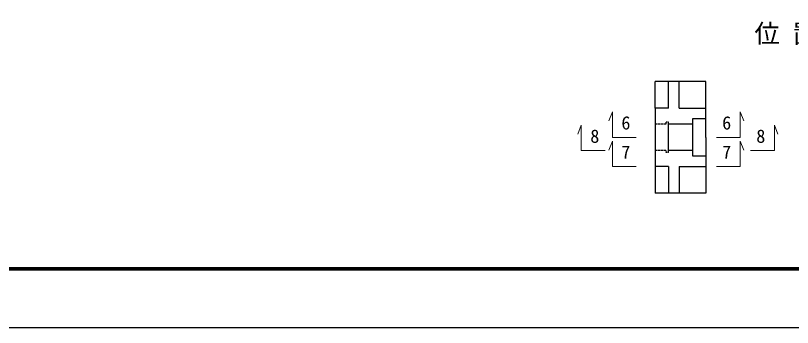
# Model space of a CAD drawing. Header units: millimetres. Extents: x 169470 to 758170, y -17820 to 11880.
# Drawn here: x 520098 to 534693, y -17820 to -11963 of the extents above; entities that cross this region are included whole.
import ezdxf
from ezdxf.enums import TextEntityAlignment as Align

# ---------------------------------------------------------------- set-up
doc = ezdxf.new("R2010")
doc.units = ezdxf.units.MM
doc.header["$LTSCALE"] = 50
doc.linetypes.add('DASHED2', pattern=[0.375, 0.25, -0.125])
doc.layers.get('Defpoints').update_dxf_attribs({"color": 151})
for name, color, linetype, lineweight in [('D-STR', 1, 'Continuous', 25), ('D-STR-HTXT', 7, 'Continuous', 13), ('D-STR-TXT', 7, 'Continuous', 13), ('D-TTL', 2, 'Continuous', 140)]:
    doc.layers.add(name, color=color, linetype=linetype, lineweight=lineweight)
doc.styles.add('YOKO_GOTHIC', font='MS Gothic.ttf')

msp = doc.modelspace()

# ---------------------------------------------------------------- linework, layer by layer
at = {"layer": 'D-STR'}
for p, q in [((533064.58, -13200.13), (532114.58, -13200.13)), ((532114.58, -13700.13), (532114.58, -13200.13)), ((532364.58, -13700.13), (532364.58, -13200.13)), ((532564.58, -13700.13), (532564.58, -13200.13)), ((533064.58, -14250.13), (533064.58, -13200.13)), ((532114.58, -13700.13), (532114.58, -14800.13)), ((532364.58, -13700.13), (532114.58, -13700.13)), ((532564.58, -13700.13), (533064.58, -13700.13)), ((532364.58, -14537.63), (532364.58, -13962.63)), ((532814.58, -14000.13), (532364.58, -14000.13)), ((532814.58, -14500.13), (532364.58, -14500.13)), ((533064.58, -14600.13), (533064.58, -15300.13)), ((532364.58, -14800.13), (532114.58, -14800.13)), ((532114.58, -14800.13), (532114.58, -15300.13)), ((532364.58, -14800.13), (532364.58, -15300.13)), ((532564.58, -14800.13), (532564.58, -15300.13)), ((532564.58, -14800.13), (533064.58, -14800.13)), ((533064.58, -15300.13), (532114.58, -15300.13))]:
    msp.add_line(p, q, dxfattribs=at)
at = {"layer": 'D-STR', "linetype": 'DASHED2', "ltscale": 1.5}
for p, q in [((532314.58, -14000.13), (532114.58, -14000.13)), ((532364.58, -13962.63), (532314.58, -13962.63)), ((532314.58, -13962.63), (532314.58, -14000.13)), ((532314.58, -14500.13), (532114.58, -14500.13)), ((532314.58, -14500.13), (532314.58, -14537.63)), ((532364.58, -14537.63), (532314.58, -14537.63))]:
    msp.add_line(p, q, dxfattribs=at)
at = {"layer": 'D-STR', "ltscale": 0.2}
msp.add_line((533064.58, -14250.13), (533064.58, -14600.13), dxfattribs=at)
at = {"layer": 'D-STR'}
for points in [[(533064.58, -13900.13), (532814.58, -13900.13), (532814.58, -14250.13)], [(532814.58, -14250.13), (532814.58, -14600.13), (533064.58, -14600.13)]]:
    msp.add_lwpolyline(points, dxfattribs=at)
at = {"layer": 'D-STR-HTXT'}
for points in [[(531759.43, -14250.13), (531311.43, -14250.13), (531311.43, -13773.68), (531245.4, -13942.93)], [(533265.6, -14250.13), (533713.6, -14250.13), (533713.6, -13773.68), (533779.64, -13942.93)], [(531175, -14500.13), (530727, -14500.13), (530727, -14023.68), (530660.96, -14192.93)], [(533906.37, -14500.13), (534354.37, -14500.13), (534354.37, -14023.68), (534420.41, -14192.93)], [(531759.43, -14800.13), (531311.43, -14800.13), (531311.43, -14323.68), (531245.4, -14492.93)], [(533265.6, -14800.13), (533713.6, -14800.13), (533713.6, -14323.68), (533779.64, -14492.93)]]:
    msp.add_lwpolyline(points, dxfattribs=at)
at = {"layer": 'D-TTL'}
msp.add_lwpolyline([(506894.53, 10780), (506894.53, -16720), (546894.53, -16720), (546894.53, 10780)], close=True, dxfattribs=at)
at = {"layer": 'Defpoints', "color": 1}
msp.add_lwpolyline([(505869.53, 11880), (505869.53, -17820), (547919.53, -17820), (547919.53, 11880)], close=True, dxfattribs=at)

# ---------------------------------------------------------------- texts
at = {"layer": 'D-STR-TXT', "style": 'YOKO_GOTHIC'}
for s, height, p in [('位 置 図', 350, (534933.2, -12474.76)), ('6', 250, (531564.48, -14103.1)), ('6', 250, (533458.02, -14103.1)), ('8', 250, (530980.05, -14353.1)), ('8', 250, (534098.78, -14353.1)), ('7', 250, (531564.48, -14653.1)), ('7', 250, (533458.02, -14653.1))]:
    msp.add_text(s, height=height, dxfattribs=at).set_placement(p, align=Align.CENTER)

doc.saveas('drawing.dxf')
